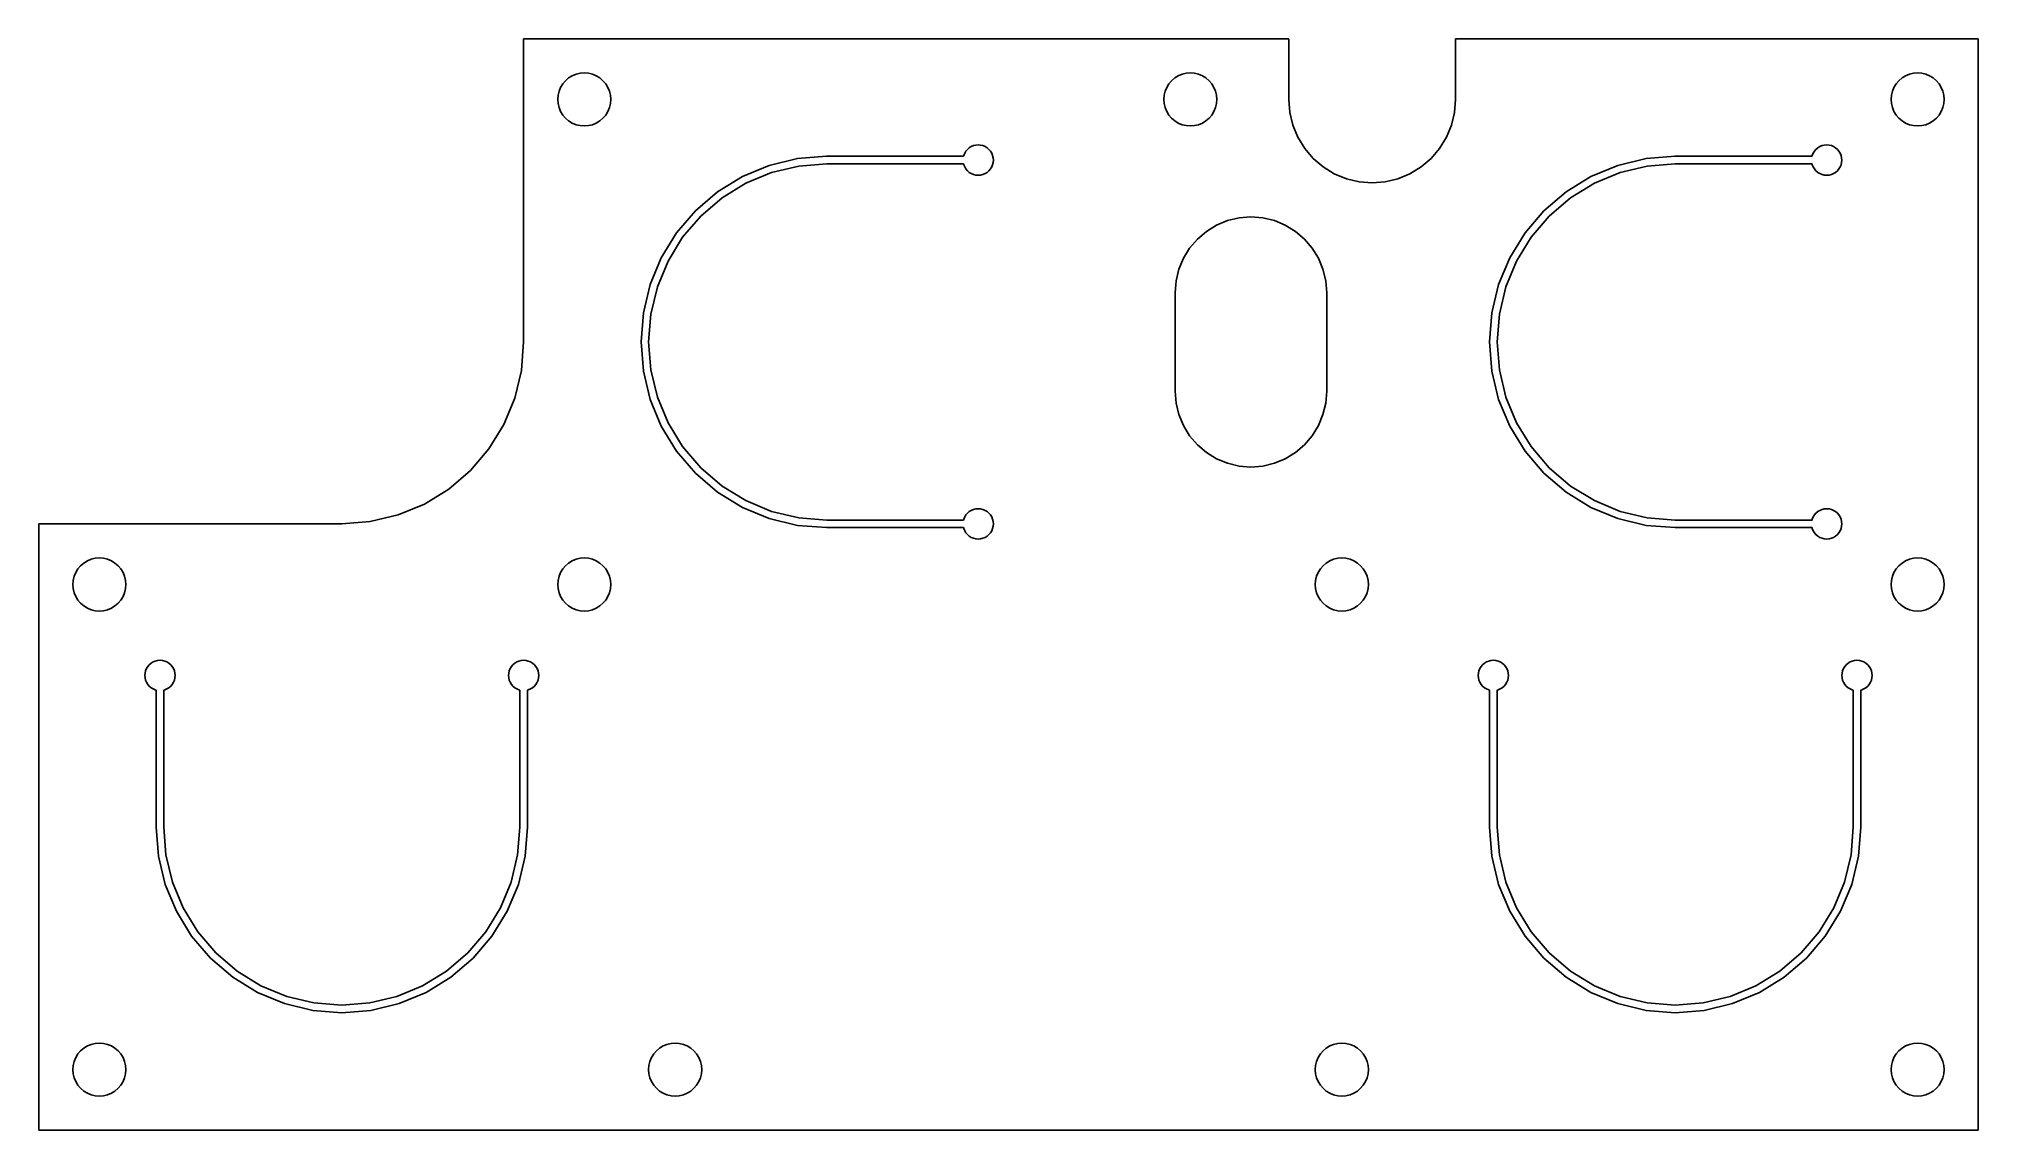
# Model space of a CAD drawing. Header units: metres. Extents: x 0 to 128, y 28 to 100.
import ezdxf

# ---------------------------------------------------------------- set-up
doc = ezdxf.new("R2010")
doc.units = ezdxf.units.M

msp = doc.modelspace()

# ---------------------------------------------------------------- linework, layer by layer
for p, q in [((82.5, 100), (32, 100)), ((32, 100), (32, 80)), ((82.5, 96), (82.5, 100)), ((128, 100), (93.5, 100)), ((93.5, 100), (93.5, 96)), ((128, 28), (128, 100)), ((34.7626, 97.2374), (34.9714, 97.4158)), ((34.9714, 97.4158), (35.2055, 97.5593)), ((35.2055, 97.5593), (35.4592, 97.6644)), ((35.4592, 97.6644), (35.7262, 97.7285)), ((35.7262, 97.7285), (36, 97.75)), ((36, 97.75), (36.2738, 97.7285)), ((36.2738, 97.7285), (36.5408, 97.6644)), ((36.5408, 97.6644), (36.7945, 97.5593)), ((36.7945, 97.5593), (37.0286, 97.4158)), ((37.0286, 97.4158), (37.2374, 97.2374)), ((74.7626, 97.2374), (74.9714, 97.4158)), ((74.9714, 97.4158), (75.2055, 97.5593)), ((75.2055, 97.5593), (75.4592, 97.6644)), ((75.4592, 97.6644), (75.7262, 97.7285)), ((75.7262, 97.7285), (76, 97.75)), ((76, 97.75), (76.2738, 97.7285)), ((76.2738, 97.7285), (76.5408, 97.6644)), ((76.5408, 97.6644), (76.7945, 97.5593)), ((76.7945, 97.5593), (77.0286, 97.4158)), ((77.0286, 97.4158), (77.2374, 97.2374)), ((122.763, 97.2374), (122.971, 97.4158)), ((122.971, 97.4158), (123.206, 97.5593)), ((123.206, 97.5593), (123.459, 97.6644)), ((123.459, 97.6644), (123.726, 97.7285)), ((123.726, 97.7285), (124, 97.75)), ((124, 97.75), (124.274, 97.7285)), ((124.274, 97.7285), (124.541, 97.6644)), ((124.541, 97.6644), (124.794, 97.5593)), ((124.794, 97.5593), (125.029, 97.4158)), ((125.029, 97.4158), (125.237, 97.2374)), ((34.25, 96), (34.2715, 96.2738)), ((34.2715, 95.7262), (34.25, 96)), ((34.2715, 96.2738), (34.3356, 96.5408)), ((34.3356, 96.5408), (34.4407, 96.7945)), ((34.4407, 96.7945), (34.5842, 97.0286)), ((34.5842, 97.0286), (34.7626, 97.2374)), ((37.2374, 97.2374), (37.4158, 97.0286)), ((37.4158, 97.0286), (37.5592, 96.7945)), ((37.5592, 96.7945), (37.6643, 96.5408)), ((37.6643, 96.5408), (37.7285, 96.2738)), ((37.7285, 96.2738), (37.75, 96)), ((37.75, 96), (37.7285, 95.7262)), ((74.25, 96), (74.2715, 96.2738)), ((74.2715, 95.7262), (74.25, 96)), ((74.2715, 96.2738), (74.3356, 96.5408)), ((74.3356, 96.5408), (74.4407, 96.7945)), ((74.4407, 96.7945), (74.5842, 97.0286)), ((74.5842, 97.0286), (74.7626, 97.2374)), ((77.2374, 97.2374), (77.4158, 97.0286)), ((77.4158, 97.0286), (77.5593, 96.7945)), ((77.5593, 96.7945), (77.6644, 96.5408)), ((77.6644, 96.5408), (77.7285, 96.2738)), ((77.7285, 96.2738), (77.75, 96)), ((77.75, 96), (77.7285, 95.7262)), ((82.5677, 95.1396), (82.5, 96)), ((93.5, 96), (93.4323, 95.1396)), ((122.25, 96), (122.272, 96.2738)), ((122.272, 95.7262), (122.25, 96)), ((122.272, 96.2738), (122.336, 96.5408)), ((122.336, 96.5408), (122.441, 96.7945)), ((122.441, 96.7945), (122.584, 97.0286)), ((122.584, 97.0286), (122.763, 97.2374)), ((125.237, 97.2374), (125.416, 97.0286)), ((125.416, 97.0286), (125.559, 96.7945)), ((125.559, 96.7945), (125.664, 96.5408)), ((125.664, 96.5408), (125.728, 96.2738)), ((125.728, 96.2738), (125.75, 96)), ((125.75, 96), (125.728, 95.7262)), ((34.3356, 95.4592), (34.2715, 95.7262)), ((34.4407, 95.2055), (34.3356, 95.4592)), ((34.5842, 94.9714), (34.4407, 95.2055)), ((34.7626, 94.7626), (34.5842, 94.9714)), ((34.9714, 94.5842), (34.7626, 94.7626)), ((37.2374, 94.7626), (37.0286, 94.5842)), ((37.4158, 94.9714), (37.2374, 94.7626)), ((37.5592, 95.2055), (37.4158, 94.9714)), ((37.6643, 95.4592), (37.5592, 95.2055)), ((37.7285, 95.7262), (37.6643, 95.4592)), ((74.3356, 95.4592), (74.2715, 95.7262)), ((74.4407, 95.2055), (74.3356, 95.4592)), ((74.5842, 94.9714), (74.4407, 95.2055)), ((74.7626, 94.7626), (74.5842, 94.9714)), ((74.9714, 94.5842), (74.7626, 94.7626)), ((77.2374, 94.7626), (77.0286, 94.5842)), ((77.4158, 94.9714), (77.2374, 94.7626)), ((77.5593, 95.2055), (77.4158, 94.9714)), ((77.6644, 95.4592), (77.5593, 95.2055)), ((77.7285, 95.7262), (77.6644, 95.4592)), ((82.7692, 94.3004), (82.5677, 95.1396)), ((93.4323, 95.1396), (93.2308, 94.3004)), ((122.336, 95.4592), (122.272, 95.7262)), ((122.441, 95.2055), (122.336, 95.4592)), ((122.584, 94.9714), (122.441, 95.2055)), ((122.763, 94.7626), (122.584, 94.9714)), ((122.971, 94.5842), (122.763, 94.7626)), ((125.237, 94.7626), (125.029, 94.5842)), ((125.416, 94.9714), (125.237, 94.7626)), ((125.559, 95.2055), (125.416, 94.9714)), ((125.664, 95.4592), (125.559, 95.2055)), ((125.728, 95.7262), (125.664, 95.4592)), ((35.2055, 94.4407), (34.9714, 94.5842)), ((35.4592, 94.3356), (35.2055, 94.4407)), ((35.7262, 94.2715), (35.4592, 94.3356)), ((36, 94.25), (35.7262, 94.2715)), ((36.2738, 94.2715), (36, 94.25)), ((36.5408, 94.3356), (36.2738, 94.2715)), ((36.7945, 94.4407), (36.5408, 94.3356)), ((37.0286, 94.5842), (36.7945, 94.4407)), ((75.2055, 94.4407), (74.9714, 94.5842)), ((75.4592, 94.3356), (75.2055, 94.4407)), ((75.7262, 94.2715), (75.4592, 94.3356)), ((76, 94.25), (75.7262, 94.2715)), ((76.2738, 94.2715), (76, 94.25)), ((76.5408, 94.3356), (76.2738, 94.2715)), ((76.7945, 94.4407), (76.5408, 94.3356)), ((77.0286, 94.5842), (76.7945, 94.4407)), ((83.0995, 93.5031), (82.7692, 94.3004)), ((83.5504, 92.7672), (83.0995, 93.5031)), ((92.9005, 93.5031), (92.4496, 92.7672)), ((93.2308, 94.3004), (92.9005, 93.5031)), ((123.206, 94.4407), (122.971, 94.5842)), ((123.459, 94.3356), (123.206, 94.4407)), ((123.726, 94.2715), (123.459, 94.3356)), ((124, 94.25), (123.726, 94.2715)), ((124.274, 94.2715), (124, 94.25)), ((124.541, 94.3356), (124.274, 94.2715)), ((124.794, 94.4407), (124.541, 94.3356)), ((125.029, 94.5842), (124.794, 94.4407)), ((50.0837, 92.0992), (51.99, 92.2492)), ((51.99, 92.2492), (51.99, 92.25)), ((51.99, 92.25), (61.0348, 92.25)), ((61.0348, 92.25), (61.0489, 92.309)), ((61.0489, 92.309), (61.109, 92.454)), ((61.109, 92.454), (61.191, 92.5878)), ((61.191, 92.5878), (61.2929, 92.7071)), ((61.2929, 92.7071), (61.4122, 92.809)), ((61.4122, 92.809), (61.546, 92.891)), ((61.546, 92.891), (61.691, 92.951)), ((61.691, 92.951), (61.8436, 92.9877)), ((61.8436, 92.9877), (62, 93)), ((62, 93), (62.1564, 92.9877)), ((62.1564, 92.9877), (62.309, 92.951)), ((62.309, 92.951), (62.454, 92.891)), ((62.454, 92.891), (62.5878, 92.809)), ((62.5878, 92.809), (62.7071, 92.7071)), ((62.7071, 92.7071), (62.809, 92.5878)), ((62.809, 92.5878), (62.891, 92.454)), ((62.891, 92.454), (62.951, 92.309)), ((62.951, 92.309), (62.9877, 92.1564)), ((84.1109, 92.1109), (83.5504, 92.7672)), ((92.4496, 92.7672), (91.8891, 92.1109)), ((106.084, 92.0992), (107.99, 92.2492)), ((107.99, 92.2492), (107.99, 92.25)), ((107.99, 92.25), (117.035, 92.25)), ((117.035, 92.25), (117.049, 92.309)), ((117.049, 92.309), (117.109, 92.454)), ((117.109, 92.454), (117.191, 92.5878)), ((117.191, 92.5878), (117.293, 92.7071)), ((117.293, 92.7071), (117.412, 92.809)), ((117.412, 92.809), (117.546, 92.891)), ((117.546, 92.891), (117.691, 92.951)), ((117.691, 92.951), (117.844, 92.9877)), ((117.844, 92.9877), (118, 93)), ((118, 93), (118.156, 92.9877)), ((118.156, 92.9877), (118.309, 92.951)), ((118.309, 92.951), (118.454, 92.891)), ((118.454, 92.891), (118.588, 92.809)), ((118.588, 92.809), (118.707, 92.7071)), ((118.707, 92.7071), (118.809, 92.5878)), ((118.809, 92.5878), (118.891, 92.454)), ((118.891, 92.454), (118.951, 92.309)), ((118.951, 92.309), (118.988, 92.1564)), ((44.7996, 89.9105), (46.4386, 90.9148)), ((46.4386, 90.9148), (48.2145, 91.6504)), ((48.369, 91.1749), (46.6656, 90.4693)), ((48.2145, 91.6504), (50.0837, 92.0992)), ((50.1619, 91.6053), (48.369, 91.1749)), ((52, 91.75), (50.1619, 91.6053)), ((61.0348, 91.75), (52, 91.75)), ((61.0489, 91.691), (61.0348, 91.75)), ((61.109, 91.546), (61.0489, 91.691)), ((61.191, 91.4122), (61.109, 91.546)), ((61.2929, 91.2929), (61.191, 91.4122)), ((61.4122, 91.191), (61.2929, 91.2929)), ((61.546, 91.109), (61.4122, 91.191)), ((61.691, 91.0489), (61.546, 91.109)), ((61.8436, 91.0123), (61.691, 91.0489)), ((62, 91), (61.8436, 91.0123)), ((62.1564, 91.0123), (62, 91)), ((62.309, 91.0489), (62.1564, 91.0123)), ((62.454, 91.109), (62.309, 91.0489)), ((62.5878, 91.191), (62.454, 91.109)), ((62.7071, 91.2929), (62.5878, 91.191)), ((62.809, 91.4122), (62.7071, 91.2929)), ((62.891, 91.546), (62.809, 91.4122)), ((62.951, 91.691), (62.891, 91.546)), ((62.9877, 91.8436), (62.951, 91.691)), ((62.9877, 92.1564), (63, 92)), ((63, 92), (62.9877, 91.8436)), ((84.7672, 91.5504), (84.1109, 92.1109)), ((85.5031, 91.0995), (84.7672, 91.5504)), ((86.3004, 90.7692), (85.5031, 91.0995)), ((90.4969, 91.0995), (89.6996, 90.7692)), ((91.2328, 91.5504), (90.4969, 91.0995)), ((91.8891, 92.1109), (91.2328, 91.5504)), ((100.8, 89.9105), (102.439, 90.9148)), ((102.439, 90.9148), (104.215, 91.6504)), ((104.369, 91.1749), (102.666, 90.4693)), ((104.215, 91.6504), (106.084, 92.0992)), ((106.162, 91.6053), (104.369, 91.1749)), ((108, 91.75), (106.162, 91.6053)), ((117.035, 91.75), (108, 91.75)), ((117.049, 91.691), (117.035, 91.75)), ((117.109, 91.546), (117.049, 91.691)), ((117.191, 91.4122), (117.109, 91.546)), ((117.293, 91.2929), (117.191, 91.4122)), ((117.412, 91.191), (117.293, 91.2929)), ((117.546, 91.109), (117.412, 91.191)), ((117.691, 91.0489), (117.546, 91.109)), ((117.844, 91.0123), (117.691, 91.0489)), ((118, 91), (117.844, 91.0123)), ((118.156, 91.0123), (118, 91)), ((118.309, 91.0489), (118.156, 91.0123)), ((118.454, 91.109), (118.309, 91.0489)), ((118.588, 91.191), (118.454, 91.109)), ((118.707, 91.2929), (118.588, 91.191)), ((118.809, 91.4122), (118.707, 91.2929)), ((118.891, 91.546), (118.809, 91.4122)), ((118.951, 91.691), (118.891, 91.546)), ((118.988, 91.8436), (118.951, 91.691)), ((118.988, 92.1564), (119, 92)), ((119, 92), (118.988, 91.8436)), ((43.3379, 88.662), (44.7996, 89.9105)), ((46.6656, 90.4693), (45.0935, 89.506)), ((87.1396, 90.5677), (86.3004, 90.7692)), ((88, 90.5), (87.1396, 90.5677)), ((88.8604, 90.5677), (88, 90.5)), ((89.6996, 90.7692), (88.8604, 90.5677)), ((99.3379, 88.662), (100.8, 89.9105)), ((102.666, 90.4693), (101.094, 89.506)), ((42.0895, 87.2004), (43.3379, 88.662)), ((45.0935, 89.506), (43.6915, 88.3085)), ((98.0895, 87.2004), (99.3379, 88.662)), ((101.094, 89.506), (99.6915, 88.3085)), ((41.0852, 85.5614), (42.0895, 87.2004)), ((43.6915, 88.3085), (42.494, 86.9065)), ((76.4645, 86.7855), (77.0611, 87.2951)), ((77.0611, 87.2951), (77.73, 87.705)), ((77.73, 87.705), (78.4549, 88.0053)), ((78.4549, 88.0053), (79.2178, 88.1884)), ((79.2178, 88.1884), (80, 88.25)), ((80, 88.25), (80.7822, 88.1884)), ((80.7822, 88.1884), (81.5451, 88.0053)), ((81.5451, 88.0053), (82.2699, 87.705)), ((82.2699, 87.705), (82.9389, 87.2951)), ((82.9389, 87.2951), (83.5355, 86.7855)), ((97.0852, 85.5614), (98.0895, 87.2004)), ((99.6915, 88.3085), (98.494, 86.9065)), ((42.494, 86.9065), (41.5307, 85.3344)), ((75.545, 85.5199), (75.9549, 86.1889)), ((75.9549, 86.1889), (76.4645, 86.7855)), ((83.5355, 86.7855), (84.0451, 86.1889)), ((84.0451, 86.1889), (84.455, 85.5199)), ((98.494, 86.9065), (97.5307, 85.3344)), ((40.3495, 83.7855), (41.0852, 85.5614)), ((41.5307, 85.3344), (40.8251, 83.631)), ((75.0616, 84.0322), (75.2447, 84.7951)), ((75.2447, 84.7951), (75.545, 85.5199)), ((84.455, 85.5199), (84.7553, 84.7951)), ((84.7553, 84.7951), (84.9384, 84.0322)), ((96.3495, 83.7855), (97.0852, 85.5614)), ((97.5307, 85.3344), (96.8251, 83.631)), ((39.9008, 81.9163), (40.3495, 83.7855)), ((40.8251, 83.631), (40.3947, 81.8381)), ((75, 83.25), (75.0616, 84.0322)), ((75, 76.75), (75, 83.25)), ((84.9384, 84.0322), (85, 83.25)), ((85, 83.25), (85, 76.75)), ((95.9008, 81.9163), (96.3495, 83.7855)), ((96.8251, 83.631), (96.3947, 81.8381)), ((39.75, 80), (39.9008, 81.9163)), ((40.3947, 81.8381), (40.25, 80)), ((95.75, 80), (95.9008, 81.9163)), ((96.3947, 81.8381), (96.25, 80)), ((32, 80), (31.8522, 78.1228)), ((39.9008, 78.0837), (39.75, 80)), ((40.25, 80), (40.3947, 78.1619)), ((95.9008, 78.0837), (95.75, 80)), ((96.25, 80), (96.3947, 78.1619)), ((31.8522, 78.1228), (31.4127, 76.2918)), ((40.3495, 76.2145), (39.9008, 78.0837)), ((40.3947, 78.1619), (40.8251, 76.369)), ((96.3495, 76.2145), (95.9008, 78.0837)), ((96.3947, 78.1619), (96.8251, 76.369)), ((31.4127, 76.2918), (30.6921, 74.5521)), ((41.0852, 74.4386), (40.3495, 76.2145)), ((40.8251, 76.369), (41.5307, 74.6656)), ((75.0616, 75.9678), (75, 76.75)), ((75.2447, 75.2049), (75.0616, 75.9678)), ((84.9384, 75.9678), (84.7553, 75.2049)), ((85, 76.75), (84.9384, 75.9678)), ((97.0852, 74.4386), (96.3495, 76.2145)), ((96.8251, 76.369), (97.5307, 74.6656)), ((30.6921, 74.5521), (29.7082, 72.9466)), ((42.0895, 72.7996), (41.0852, 74.4386)), ((41.5307, 74.6656), (42.494, 73.0935)), ((75.545, 74.48), (75.2447, 75.2049)), ((75.9549, 73.8111), (75.545, 74.48)), ((84.455, 74.48), (84.0451, 73.8111)), ((84.7553, 75.2049), (84.455, 74.48)), ((98.0895, 72.7996), (97.0852, 74.4386)), ((97.5307, 74.6656), (98.494, 73.0935)), ((42.494, 73.0935), (43.6915, 71.6915)), ((76.4645, 73.2145), (75.9549, 73.8111)), ((77.0611, 72.7049), (76.4645, 73.2145)), ((83.5355, 73.2145), (82.9389, 72.7049)), ((84.0451, 73.8111), (83.5355, 73.2145)), ((98.494, 73.0935), (99.6915, 71.6915)), ((29.7082, 72.9466), (28.4853, 71.5147)), ((43.3379, 71.3379), (42.0895, 72.7996)), ((43.6915, 71.6915), (45.0935, 70.494)), ((77.73, 72.295), (77.0611, 72.7049)), ((78.4549, 71.9947), (77.73, 72.295)), ((79.2178, 71.8116), (78.4549, 71.9947)), ((80, 71.75), (79.2178, 71.8116)), ((80.7822, 71.8116), (80, 71.75)), ((81.5451, 71.9947), (80.7822, 71.8116)), ((82.2699, 72.295), (81.5451, 71.9947)), ((82.9389, 72.7049), (82.2699, 72.295)), ((99.3379, 71.3379), (98.0895, 72.7996)), ((99.6915, 71.6915), (101.094, 70.494)), ((28.4853, 71.5147), (27.0534, 70.2918)), ((44.7996, 70.0895), (43.3379, 71.3379)), ((45.0935, 70.494), (46.6656, 69.5307)), ((100.8, 70.0895), (99.3379, 71.3379)), ((101.094, 70.494), (102.666, 69.5307)), ((25.4479, 69.3079), (23.7082, 68.5873)), ((27.0534, 70.2918), (25.4479, 69.3079)), ((46.4386, 69.0852), (44.7996, 70.0895)), ((46.6656, 69.5307), (48.369, 68.8251)), ((102.439, 69.0852), (100.8, 70.0895)), ((102.666, 69.5307), (104.369, 68.8251)), ((20, 68), (0, 68)), ((0, 68), (0, 28)), ((21.8772, 68.1477), (20, 68)), ((23.7082, 68.5873), (21.8772, 68.1477)), ((48.2145, 68.3495), (46.4386, 69.0852)), ((50.0837, 67.9008), (48.2145, 68.3495)), ((48.369, 68.8251), (50.1619, 68.3947)), ((51.99, 67.7508), (50.0837, 67.9008)), ((50.1619, 68.3947), (52, 68.25)), ((52, 68.25), (61.0348, 68.25)), ((61.0348, 68.25), (61.0489, 68.309)), ((61.0489, 68.309), (61.109, 68.454)), ((61.109, 68.454), (61.191, 68.5878)), ((61.191, 68.5878), (61.2929, 68.7071)), ((61.2929, 68.7071), (61.4122, 68.809)), ((61.4122, 68.809), (61.546, 68.891)), ((61.546, 68.891), (61.691, 68.951)), ((61.691, 68.951), (61.8436, 68.9877)), ((61.8436, 68.9877), (62, 69)), ((62, 69), (62.1564, 68.9877)), ((62.1564, 68.9877), (62.309, 68.951)), ((62.309, 68.951), (62.454, 68.891)), ((62.454, 68.891), (62.5878, 68.809)), ((62.5878, 68.809), (62.7071, 68.7071)), ((62.7071, 68.7071), (62.809, 68.5878)), ((62.809, 68.5878), (62.891, 68.454)), ((62.891, 68.454), (62.951, 68.309)), ((62.951, 68.309), (62.9877, 68.1564)), ((62.9877, 67.8436), (62.951, 67.691)), ((62.9877, 68.1564), (63, 68)), ((63, 68), (62.9877, 67.8436)), ((104.215, 68.3495), (102.439, 69.0852)), ((106.084, 67.9008), (104.215, 68.3495)), ((104.369, 68.8251), (106.162, 68.3947)), ((107.99, 67.7508), (106.084, 67.9008)), ((106.162, 68.3947), (108, 68.25)), ((108, 68.25), (117.035, 68.25)), ((117.035, 68.25), (117.049, 68.309)), ((117.049, 68.309), (117.109, 68.454)), ((117.109, 68.454), (117.191, 68.5878)), ((117.191, 68.5878), (117.293, 68.7071)), ((117.293, 68.7071), (117.412, 68.809)), ((117.412, 68.809), (117.546, 68.891)), ((117.546, 68.891), (117.691, 68.951)), ((117.691, 68.951), (117.844, 68.9877)), ((117.844, 68.9877), (118, 69)), ((118, 69), (118.156, 68.9877)), ((118.156, 68.9877), (118.309, 68.951)), ((118.309, 68.951), (118.454, 68.891)), ((118.454, 68.891), (118.588, 68.809)), ((118.588, 68.809), (118.707, 68.7071)), ((118.707, 68.7071), (118.809, 68.5878)), ((118.809, 68.5878), (118.891, 68.454)), ((118.891, 68.454), (118.951, 68.309)), ((118.951, 68.309), (118.988, 68.1564)), ((118.988, 67.8436), (118.951, 67.691)), ((118.988, 68.1564), (119, 68)), ((119, 68), (118.988, 67.8436)), ((51.99, 67.75), (51.99, 67.7508)), ((61.0348, 67.75), (51.99, 67.75)), ((61.0489, 67.691), (61.0348, 67.75)), ((61.109, 67.546), (61.0489, 67.691)), ((61.191, 67.4122), (61.109, 67.546)), ((61.2929, 67.2929), (61.191, 67.4122)), ((61.4122, 67.191), (61.2929, 67.2929)), ((61.546, 67.109), (61.4122, 67.191)), ((61.691, 67.0489), (61.546, 67.109)), ((61.8436, 67.0123), (61.691, 67.0489)), ((62, 67), (61.8436, 67.0123)), ((62.1564, 67.0123), (62, 67)), ((62.309, 67.0489), (62.1564, 67.0123)), ((62.454, 67.109), (62.309, 67.0489)), ((62.5878, 67.191), (62.454, 67.109)), ((62.7071, 67.2929), (62.5878, 67.191)), ((62.809, 67.4122), (62.7071, 67.2929)), ((62.891, 67.546), (62.809, 67.4122)), ((62.951, 67.691), (62.891, 67.546)), ((107.99, 67.75), (107.99, 67.7508)), ((117.035, 67.75), (107.99, 67.75)), ((117.049, 67.691), (117.035, 67.75)), ((117.109, 67.546), (117.049, 67.691)), ((117.191, 67.4122), (117.109, 67.546)), ((117.293, 67.2929), (117.191, 67.4122)), ((117.412, 67.191), (117.293, 67.2929)), ((117.546, 67.109), (117.412, 67.191)), ((117.691, 67.0489), (117.546, 67.109)), ((117.844, 67.0123), (117.691, 67.0489)), ((118, 67), (117.844, 67.0123)), ((118.156, 67.0123), (118, 67)), ((118.309, 67.0489), (118.156, 67.0123)), ((118.454, 67.109), (118.309, 67.0489)), ((118.588, 67.191), (118.454, 67.109)), ((118.707, 67.2929), (118.588, 67.191)), ((118.809, 67.4122), (118.707, 67.2929)), ((118.891, 67.546), (118.809, 67.4122)), ((118.951, 67.691), (118.891, 67.546)), ((2.76256, 65.2374), (2.97137, 65.4158)), ((2.97137, 65.4158), (3.20551, 65.5593)), ((3.20551, 65.5593), (3.45921, 65.6644)), ((3.45921, 65.6644), (3.72623, 65.7285)), ((3.72623, 65.7285), (4, 65.75)), ((4, 65.75), (4.27376, 65.7285)), ((4.27376, 65.7285), (4.54077, 65.6644)), ((4.54077, 65.6644), (4.79448, 65.5593)), ((4.79448, 65.5593), (5.02861, 65.4158)), ((5.02861, 65.4158), (5.23743, 65.2374)), ((34.7626, 65.2374), (34.9714, 65.4158)), ((34.9714, 65.4158), (35.2055, 65.5593)), ((35.2055, 65.5593), (35.4592, 65.6644)), ((35.4592, 65.6644), (35.7262, 65.7285)), ((35.7262, 65.7285), (36, 65.75)), ((36, 65.75), (36.2738, 65.7285)), ((36.2738, 65.7285), (36.5408, 65.6644)), ((36.5408, 65.6644), (36.7945, 65.5593)), ((36.7945, 65.5593), (37.0286, 65.4158)), ((37.0286, 65.4158), (37.2374, 65.2374)), ((84.7626, 65.2374), (84.9714, 65.4158)), ((84.9714, 65.4158), (85.2055, 65.5593)), ((85.2055, 65.5593), (85.4592, 65.6644)), ((85.4592, 65.6644), (85.7262, 65.7285)), ((85.7262, 65.7285), (86, 65.75)), ((86, 65.75), (86.2738, 65.7285)), ((86.2738, 65.7285), (86.5408, 65.6644)), ((86.5408, 65.6644), (86.7945, 65.5593)), ((86.7945, 65.5593), (87.0286, 65.4158)), ((87.0286, 65.4158), (87.2374, 65.2374)), ((122.763, 65.2374), (122.971, 65.4158)), ((122.971, 65.4158), (123.206, 65.5593)), ((123.206, 65.5593), (123.459, 65.6644)), ((123.459, 65.6644), (123.726, 65.7285)), ((123.726, 65.7285), (124, 65.75)), ((124, 65.75), (124.274, 65.7285)), ((124.274, 65.7285), (124.541, 65.6644)), ((124.541, 65.6644), (124.794, 65.5593)), ((124.794, 65.5593), (125.029, 65.4158)), ((125.029, 65.4158), (125.237, 65.2374)), ((2.25, 64), (2.27153, 64.2738)), ((2.27153, 63.7262), (2.25, 64)), ((2.27153, 64.2738), (2.33565, 64.5408)), ((2.33565, 64.5408), (2.44073, 64.7945)), ((2.44073, 64.7945), (2.58421, 65.0286)), ((2.58421, 65.0286), (2.76256, 65.2374)), ((5.23743, 65.2374), (5.41577, 65.0286)), ((5.41577, 65.0286), (5.55925, 64.7945)), ((5.55925, 64.7945), (5.66434, 64.5408)), ((5.66434, 64.5408), (5.72845, 64.2738)), ((5.72845, 64.2738), (5.75, 64)), ((5.75, 64), (5.72845, 63.7262)), ((34.25, 64), (34.2715, 64.2738)), ((34.2715, 63.7262), (34.25, 64)), ((34.2715, 64.2738), (34.3356, 64.5408)), ((34.3356, 64.5408), (34.4407, 64.7945)), ((34.4407, 64.7945), (34.5842, 65.0286)), ((34.5842, 65.0286), (34.7626, 65.2374)), ((37.2374, 65.2374), (37.4158, 65.0286)), ((37.4158, 65.0286), (37.5592, 64.7945)), ((37.5592, 64.7945), (37.6643, 64.5408)), ((37.6643, 64.5408), (37.7285, 64.2738)), ((37.7285, 64.2738), (37.75, 64)), ((37.75, 64), (37.7285, 63.7262)), ((84.25, 64), (84.2715, 64.2738)), ((84.2715, 63.7262), (84.25, 64)), ((84.2715, 64.2738), (84.3356, 64.5408)), ((84.3356, 64.5408), (84.4407, 64.7945)), ((84.4407, 64.7945), (84.5842, 65.0286)), ((84.5842, 65.0286), (84.7626, 65.2374)), ((87.2374, 65.2374), (87.4158, 65.0286)), ((87.4158, 65.0286), (87.5593, 64.7945)), ((87.5593, 64.7945), (87.6644, 64.5408)), ((87.6644, 64.5408), (87.7285, 64.2738)), ((87.7285, 64.2738), (87.75, 64)), ((87.75, 64), (87.7285, 63.7262)), ((122.25, 64), (122.272, 64.2738)), ((122.272, 63.7262), (122.25, 64)), ((122.272, 64.2738), (122.336, 64.5408)), ((122.336, 64.5408), (122.441, 64.7945)), ((122.441, 64.7945), (122.584, 65.0286)), ((122.584, 65.0286), (122.763, 65.2374)), ((125.237, 65.2374), (125.416, 65.0286)), ((125.416, 65.0286), (125.559, 64.7945)), ((125.559, 64.7945), (125.664, 64.5408)), ((125.664, 64.5408), (125.728, 64.2738)), ((125.728, 64.2738), (125.75, 64)), ((125.75, 64), (125.728, 63.7262)), ((2.33565, 63.4592), (2.27153, 63.7262)), ((2.44073, 63.2055), (2.33565, 63.4592)), ((2.58421, 62.9714), (2.44073, 63.2055)), ((2.76256, 62.7626), (2.58421, 62.9714)), ((2.97137, 62.5842), (2.76256, 62.7626)), ((5.23743, 62.7626), (5.02861, 62.5842)), ((5.41577, 62.9714), (5.23743, 62.7626)), ((5.55925, 63.2055), (5.41577, 62.9714)), ((5.66434, 63.4592), (5.55925, 63.2055)), ((5.72845, 63.7262), (5.66434, 63.4592)), ((34.3356, 63.4592), (34.2715, 63.7262)), ((34.4407, 63.2055), (34.3356, 63.4592)), ((34.5842, 62.9714), (34.4407, 63.2055)), ((34.7626, 62.7626), (34.5842, 62.9714)), ((34.9714, 62.5842), (34.7626, 62.7626)), ((37.2374, 62.7626), (37.0286, 62.5842)), ((37.4158, 62.9714), (37.2374, 62.7626)), ((37.5592, 63.2055), (37.4158, 62.9714)), ((37.6643, 63.4592), (37.5592, 63.2055)), ((37.7285, 63.7262), (37.6643, 63.4592)), ((84.3356, 63.4592), (84.2715, 63.7262)), ((84.4407, 63.2055), (84.3356, 63.4592)), ((84.5842, 62.9714), (84.4407, 63.2055)), ((84.7626, 62.7626), (84.5842, 62.9714)), ((84.9714, 62.5842), (84.7626, 62.7626)), ((87.2374, 62.7626), (87.0286, 62.5842)), ((87.4158, 62.9714), (87.2374, 62.7626)), ((87.5593, 63.2055), (87.4158, 62.9714)), ((87.6644, 63.4592), (87.5593, 63.2055)), ((87.7285, 63.7262), (87.6644, 63.4592)), ((122.336, 63.4592), (122.272, 63.7262)), ((122.441, 63.2055), (122.336, 63.4592)), ((122.584, 62.9714), (122.441, 63.2055)), ((122.763, 62.7626), (122.584, 62.9714)), ((122.971, 62.5842), (122.763, 62.7626)), ((125.237, 62.7626), (125.029, 62.5842)), ((125.416, 62.9714), (125.237, 62.7626)), ((125.559, 63.2055), (125.416, 62.9714)), ((125.664, 63.4592), (125.559, 63.2055)), ((125.728, 63.7262), (125.664, 63.4592)), ((3.20551, 62.4407), (2.97137, 62.5842)), ((3.45921, 62.3356), (3.20551, 62.4407)), ((3.72623, 62.2715), (3.45921, 62.3356)), ((4, 62.25), (3.72623, 62.2715)), ((4.27376, 62.2715), (4, 62.25)), ((4.54077, 62.3356), (4.27376, 62.2715)), ((4.79448, 62.4407), (4.54077, 62.3356)), ((5.02861, 62.5842), (4.79448, 62.4407)), ((35.2055, 62.4407), (34.9714, 62.5842)), ((35.4592, 62.3356), (35.2055, 62.4407)), ((35.7262, 62.2715), (35.4592, 62.3356)), ((36, 62.25), (35.7262, 62.2715)), ((36.2738, 62.2715), (36, 62.25)), ((36.5408, 62.3356), (36.2738, 62.2715)), ((36.7945, 62.4407), (36.5408, 62.3356)), ((37.0286, 62.5842), (36.7945, 62.4407)), ((85.2055, 62.4407), (84.9714, 62.5842)), ((85.4592, 62.3356), (85.2055, 62.4407)), ((85.7262, 62.2715), (85.4592, 62.3356)), ((86, 62.25), (85.7262, 62.2715)), ((86.2738, 62.2715), (86, 62.25)), ((86.5408, 62.3356), (86.2738, 62.2715)), ((86.7945, 62.4407), (86.5408, 62.3356)), ((87.0286, 62.5842), (86.7945, 62.4407)), ((123.206, 62.4407), (122.971, 62.5842)), ((123.459, 62.3356), (123.206, 62.4407)), ((123.726, 62.2715), (123.459, 62.3356)), ((124, 62.25), (123.726, 62.2715)), ((124.274, 62.2715), (124, 62.25)), ((124.541, 62.3356), (124.274, 62.2715)), ((124.794, 62.4407), (124.541, 62.3356)), ((125.029, 62.5842), (124.794, 62.4407)), ((7.4122, 58.809), (7.54601, 58.891)), ((7.54601, 58.891), (7.69098, 58.951)), ((7.69098, 58.951), (7.84355, 58.9877)), ((7.84355, 58.9877), (8, 59)), ((8, 59), (8.15643, 58.9877)), ((8.15643, 58.9877), (8.30901, 58.951)), ((8.30901, 58.951), (8.45398, 58.891)), ((8.45398, 58.891), (8.58778, 58.809)), ((31.4122, 58.809), (31.546, 58.891)), ((31.546, 58.891), (31.691, 58.951)), ((31.691, 58.951), (31.8436, 58.9877)), ((31.8436, 58.9877), (32, 59)), ((32, 59), (32.1564, 58.9877)), ((32.1564, 58.9877), (32.309, 58.951)), ((32.309, 58.951), (32.454, 58.891)), ((32.454, 58.891), (32.5878, 58.809)), ((95.4122, 58.809), (95.546, 58.891)), ((95.546, 58.891), (95.691, 58.951)), ((95.691, 58.951), (95.8436, 58.9877)), ((95.8436, 58.9877), (96, 59)), ((96, 59), (96.1564, 58.9877)), ((96.1564, 58.9877), (96.309, 58.951)), ((96.309, 58.951), (96.454, 58.891)), ((96.454, 58.891), (96.5878, 58.809)), ((119.412, 58.809), (119.546, 58.891)), ((119.546, 58.891), (119.691, 58.951)), ((119.691, 58.951), (119.844, 58.9877)), ((119.844, 58.9877), (120, 59)), ((120, 59), (120.156, 58.9877)), ((120.156, 58.9877), (120.309, 58.951)), ((120.309, 58.951), (120.454, 58.891)), ((120.454, 58.891), (120.588, 58.809)), ((7, 58), (7.0123, 58.1564)), ((7.0123, 57.8436), (7, 58)), ((7.0123, 58.1564), (7.04893, 58.309)), ((7.04893, 57.691), (7.0123, 57.8436)), ((7.04893, 58.309), (7.10899, 58.454)), ((7.10899, 57.546), (7.04893, 57.691)), ((7.10899, 58.454), (7.19098, 58.5878)), ((7.19098, 58.5878), (7.29289, 58.7071)), ((7.29289, 58.7071), (7.4122, 58.809)), ((8.58778, 58.809), (8.70711, 58.7071)), ((8.70711, 58.7071), (8.80901, 58.5878)), ((8.80901, 58.5878), (8.89101, 58.454)), ((8.89101, 58.454), (8.95105, 58.309)), ((8.95105, 57.691), (8.89101, 57.546)), ((8.95105, 58.309), (8.98769, 58.1564)), ((8.98769, 57.8436), (8.95105, 57.691)), ((8.98769, 58.1564), (9, 58)), ((9, 58), (8.98769, 57.8436)), ((31, 58), (31.0123, 58.1564)), ((31.0123, 57.8436), (31, 58)), ((31.0123, 58.1564), (31.0489, 58.309)), ((31.0489, 57.691), (31.0123, 57.8436)), ((31.0489, 58.309), (31.109, 58.454)), ((31.109, 57.546), (31.0489, 57.691)), ((31.109, 58.454), (31.191, 58.5878)), ((31.191, 58.5878), (31.2929, 58.7071)), ((31.2929, 58.7071), (31.4122, 58.809)), ((32.5878, 58.809), (32.7071, 58.7071)), ((32.7071, 58.7071), (32.809, 58.5878)), ((32.809, 58.5878), (32.891, 58.454)), ((32.891, 58.454), (32.951, 58.309)), ((32.951, 57.691), (32.891, 57.546)), ((32.951, 58.309), (32.9877, 58.1564)), ((32.9877, 57.8436), (32.951, 57.691)), ((32.9877, 58.1564), (33, 58)), ((33, 58), (32.9877, 57.8436)), ((95, 58), (95.0123, 58.1564)), ((95.0123, 57.8436), (95, 58)), ((95.0123, 58.1564), (95.0489, 58.309)), ((95.0489, 57.691), (95.0123, 57.8436)), ((95.0489, 58.309), (95.109, 58.454)), ((95.109, 57.546), (95.0489, 57.691)), ((95.109, 58.454), (95.191, 58.5878)), ((95.191, 58.5878), (95.2929, 58.7071)), ((95.2929, 58.7071), (95.4122, 58.809)), ((96.5878, 58.809), (96.7071, 58.7071)), ((96.7071, 58.7071), (96.809, 58.5878)), ((96.809, 58.5878), (96.891, 58.454)), ((96.891, 58.454), (96.951, 58.309)), ((96.951, 57.691), (96.891, 57.546)), ((96.951, 58.309), (96.9877, 58.1564)), ((96.9877, 57.8436), (96.951, 57.691)), ((96.9877, 58.1564), (97, 58)), ((97, 58), (96.9877, 57.8436)), ((119, 58), (119.012, 58.1564)), ((119.012, 57.8436), (119, 58)), ((119.012, 58.1564), (119.049, 58.309)), ((119.049, 57.691), (119.012, 57.8436)), ((119.049, 58.309), (119.109, 58.454)), ((119.109, 57.546), (119.049, 57.691)), ((119.109, 58.454), (119.191, 58.5878)), ((119.191, 58.5878), (119.293, 58.7071)), ((119.293, 58.7071), (119.412, 58.809)), ((120.588, 58.809), (120.707, 58.7071)), ((120.707, 58.7071), (120.809, 58.5878)), ((120.809, 58.5878), (120.891, 58.454)), ((120.891, 58.454), (120.951, 58.309)), ((120.951, 57.691), (120.891, 57.546)), ((120.951, 58.309), (120.988, 58.1564)), ((120.988, 57.8436), (120.951, 57.691)), ((120.988, 58.1564), (121, 58)), ((121, 58), (120.988, 57.8436)), ((7.19098, 57.4122), (7.10899, 57.546)), ((7.29289, 57.2929), (7.19098, 57.4122)), ((7.4122, 57.191), (7.29289, 57.2929)), ((7.54601, 57.109), (7.4122, 57.191)), ((7.69098, 57.0489), (7.54601, 57.109)), ((7.75, 57.0348), (7.69098, 57.0489)), ((7.75, 47.99), (7.75, 57.0348)), ((8.30901, 57.0489), (8.25, 57.0348)), ((8.25, 57.0348), (8.25, 48)), ((8.45398, 57.109), (8.30901, 57.0489)), ((8.58778, 57.191), (8.45398, 57.109)), ((8.70711, 57.2929), (8.58778, 57.191)), ((8.80901, 57.4122), (8.70711, 57.2929)), ((8.89101, 57.546), (8.80901, 57.4122)), ((31.191, 57.4122), (31.109, 57.546)), ((31.2929, 57.2929), (31.191, 57.4122)), ((31.4122, 57.191), (31.2929, 57.2929)), ((31.546, 57.109), (31.4122, 57.191)), ((31.691, 57.0489), (31.546, 57.109)), ((31.75, 57.0348), (31.691, 57.0489)), ((31.75, 48), (31.75, 57.0348)), ((32.309, 57.0489), (32.25, 57.0348)), ((32.25, 57.0348), (32.25, 47.99)), ((32.454, 57.109), (32.309, 57.0489)), ((32.5878, 57.191), (32.454, 57.109)), ((32.7071, 57.2929), (32.5878, 57.191)), ((32.809, 57.4122), (32.7071, 57.2929)), ((32.891, 57.546), (32.809, 57.4122)), ((95.191, 57.4122), (95.109, 57.546)), ((95.2929, 57.2929), (95.191, 57.4122)), ((95.4122, 57.191), (95.2929, 57.2929)), ((95.546, 57.109), (95.4122, 57.191)), ((95.691, 57.0489), (95.546, 57.109)), ((95.75, 57.0348), (95.691, 57.0489)), ((95.75, 47.99), (95.75, 57.0348)), ((96.309, 57.0489), (96.25, 57.0348)), ((96.25, 57.0348), (96.25, 48)), ((96.454, 57.109), (96.309, 57.0489)), ((96.5878, 57.191), (96.454, 57.109)), ((96.7071, 57.2929), (96.5878, 57.191)), ((96.809, 57.4122), (96.7071, 57.2929)), ((96.891, 57.546), (96.809, 57.4122)), ((119.191, 57.4122), (119.109, 57.546)), ((119.293, 57.2929), (119.191, 57.4122)), ((119.412, 57.191), (119.293, 57.2929)), ((119.546, 57.109), (119.412, 57.191)), ((119.691, 57.0489), (119.546, 57.109)), ((119.75, 57.0348), (119.691, 57.0489)), ((119.75, 48), (119.75, 57.0348)), ((120.309, 57.0489), (120.25, 57.0348)), ((120.25, 57.0348), (120.25, 47.99)), ((120.454, 57.109), (120.309, 57.0489)), ((120.588, 57.191), (120.454, 57.109)), ((120.707, 57.2929), (120.588, 57.191)), ((120.809, 57.4122), (120.707, 57.2929)), ((120.891, 57.546), (120.809, 57.4122)), ((7.75078, 47.99), (7.75, 47.99)), ((7.90082, 46.0837), (7.75078, 47.99)), ((8.25, 48), (8.39465, 46.1619)), ((31.6053, 46.1619), (31.75, 48)), ((32.2492, 47.99), (32.0992, 46.0837)), ((32.25, 47.99), (32.2492, 47.99)), ((95.7508, 47.99), (95.75, 47.99)), ((95.9008, 46.0837), (95.7508, 47.99)), ((96.25, 48), (96.3947, 46.1619)), ((119.605, 46.1619), (119.75, 48)), ((120.249, 47.99), (120.099, 46.0837)), ((120.25, 47.99), (120.249, 47.99)), ((8.34955, 44.2145), (7.90082, 46.0837)), ((8.39465, 46.1619), (8.82507, 44.369)), ((31.1749, 44.369), (31.6053, 46.1619)), ((32.0992, 46.0837), (31.6504, 44.2145)), ((96.3495, 44.2145), (95.9008, 46.0837)), ((96.3947, 46.1619), (96.8251, 44.369)), ((119.175, 44.369), (119.605, 46.1619)), ((120.099, 46.0837), (119.65, 44.2145)), ((9.08516, 42.4386), (8.34955, 44.2145)), ((8.82507, 44.369), (9.53067, 42.6656)), ((30.4693, 42.6656), (31.1749, 44.369)), ((31.6504, 44.2145), (30.9148, 42.4386)), ((97.0852, 42.4386), (96.3495, 44.2145)), ((96.8251, 44.369), (97.5307, 42.6656)), ((118.469, 42.6656), (119.175, 44.369)), ((119.65, 44.2145), (118.915, 42.4386)), ((10.0895, 40.7996), (9.08516, 42.4386)), ((9.53067, 42.6656), (10.494, 41.0935)), ((29.5059, 41.0935), (30.4693, 42.6656)), ((30.9148, 42.4386), (29.9104, 40.7996)), ((98.0895, 40.7996), (97.0852, 42.4386)), ((97.5307, 42.6656), (98.494, 41.0935)), ((117.506, 41.0935), (118.469, 42.6656)), ((118.915, 42.4386), (117.91, 40.7996)), ((10.494, 41.0935), (11.6915, 39.6915)), ((28.3085, 39.6915), (29.5059, 41.0935)), ((98.494, 41.0935), (99.6915, 39.6915)), ((116.309, 39.6915), (117.506, 41.0935)), ((11.3379, 39.3379), (10.0895, 40.7996)), ((11.6915, 39.6915), (13.0935, 38.494)), ((26.9065, 38.494), (28.3085, 39.6915)), ((29.9104, 40.7996), (28.662, 39.3379)), ((99.3379, 39.3379), (98.0895, 40.7996)), ((99.6915, 39.6915), (101.094, 38.494)), ((114.906, 38.494), (116.309, 39.6915)), ((117.91, 40.7996), (116.662, 39.3379)), ((12.7996, 38.0895), (11.3379, 39.3379)), ((13.0935, 38.494), (14.6656, 37.5307)), ((25.3344, 37.5307), (26.9065, 38.494)), ((28.662, 39.3379), (27.2004, 38.0895)), ((100.8, 38.0895), (99.3379, 39.3379)), ((101.094, 38.494), (102.666, 37.5307)), ((113.334, 37.5307), (114.906, 38.494)), ((116.662, 39.3379), (115.2, 38.0895)), ((14.4386, 37.0852), (12.7996, 38.0895)), ((14.6656, 37.5307), (16.369, 36.8251)), ((23.6309, 36.8251), (25.3344, 37.5307)), ((27.2004, 38.0895), (25.5614, 37.0852)), ((102.439, 37.0852), (100.8, 38.0895)), ((102.666, 37.5307), (104.369, 36.8251)), ((111.631, 36.8251), (113.334, 37.5307)), ((115.2, 38.0895), (113.561, 37.0852)), ((16.2145, 36.3495), (14.4386, 37.0852)), ((18.0837, 35.9008), (16.2145, 36.3495)), ((16.369, 36.8251), (18.1619, 36.3947)), ((20, 35.75), (18.0837, 35.9008)), ((18.1619, 36.3947), (20, 36.25)), ((20, 36.25), (21.8381, 36.3947)), ((21.9163, 35.9008), (20, 35.75)), ((21.8381, 36.3947), (23.6309, 36.8251)), ((23.7854, 36.3495), (21.9163, 35.9008)), ((25.5614, 37.0852), (23.7854, 36.3495)), ((104.215, 36.3495), (102.439, 37.0852)), ((106.084, 35.9008), (104.215, 36.3495)), ((104.369, 36.8251), (106.162, 36.3947)), ((108, 35.75), (106.084, 35.9008)), ((106.162, 36.3947), (108, 36.25)), ((108, 36.25), (109.838, 36.3947)), ((109.916, 35.9008), (108, 35.75)), ((109.838, 36.3947), (111.631, 36.8251)), ((111.785, 36.3495), (109.916, 35.9008)), ((113.561, 37.0852), (111.785, 36.3495)), ((2.76256, 33.2374), (2.97137, 33.4158)), ((2.97137, 33.4158), (3.20551, 33.5592)), ((3.20551, 33.5592), (3.45921, 33.6643)), ((3.45921, 33.6643), (3.72623, 33.7285)), ((3.72623, 33.7285), (4, 33.75)), ((4, 33.75), (4.27376, 33.7285)), ((4.27376, 33.7285), (4.54077, 33.6643)), ((4.54077, 33.6643), (4.79448, 33.5592)), ((4.79448, 33.5592), (5.02861, 33.4158)), ((5.02861, 33.4158), (5.23743, 33.2374)), ((40.7626, 33.2374), (40.9714, 33.4158)), ((40.9714, 33.4158), (41.2055, 33.5592)), ((41.2055, 33.5592), (41.4592, 33.6643)), ((41.4592, 33.6643), (41.7262, 33.7285)), ((41.7262, 33.7285), (42, 33.75)), ((42, 33.75), (42.2738, 33.7285)), ((42.2738, 33.7285), (42.5408, 33.6643)), ((42.5408, 33.6643), (42.7945, 33.5592)), ((42.7945, 33.5592), (43.0286, 33.4158)), ((43.0286, 33.4158), (43.2374, 33.2374)), ((84.7626, 33.2374), (84.9714, 33.4158)), ((84.9714, 33.4158), (85.2055, 33.5592)), ((85.2055, 33.5592), (85.4592, 33.6643)), ((85.4592, 33.6643), (85.7262, 33.7285)), ((85.7262, 33.7285), (86, 33.75)), ((86, 33.75), (86.2738, 33.7285)), ((86.2738, 33.7285), (86.5408, 33.6643)), ((86.5408, 33.6643), (86.7945, 33.5592)), ((86.7945, 33.5592), (87.0286, 33.4158)), ((87.0286, 33.4158), (87.2374, 33.2374)), ((122.763, 33.2374), (122.971, 33.4158)), ((122.971, 33.4158), (123.206, 33.5592)), ((123.206, 33.5592), (123.459, 33.6643)), ((123.459, 33.6643), (123.726, 33.7285)), ((123.726, 33.7285), (124, 33.75)), ((124, 33.75), (124.274, 33.7285)), ((124.274, 33.7285), (124.541, 33.6643)), ((124.541, 33.6643), (124.794, 33.5592)), ((124.794, 33.5592), (125.029, 33.4158)), ((125.029, 33.4158), (125.237, 33.2374)), ((2.25, 32), (2.27153, 32.2738)), ((2.27153, 31.7262), (2.25, 32)), ((2.27153, 32.2738), (2.33565, 32.5408)), ((2.33565, 32.5408), (2.44073, 32.7945)), ((2.44073, 32.7945), (2.58421, 33.0286)), ((2.58421, 33.0286), (2.76256, 33.2374)), ((5.23743, 33.2374), (5.41577, 33.0286)), ((5.41577, 33.0286), (5.55925, 32.7945)), ((5.55925, 32.7945), (5.66434, 32.5408)), ((5.66434, 32.5408), (5.72845, 32.2738)), ((5.72845, 32.2738), (5.75, 32)), ((5.75, 32), (5.72845, 31.7262)), ((40.25, 32), (40.2715, 32.2738)), ((40.2715, 31.7262), (40.25, 32)), ((40.2715, 32.2738), (40.3356, 32.5408)), ((40.3356, 32.5408), (40.4407, 32.7945)), ((40.4407, 32.7945), (40.5842, 33.0286)), ((40.5842, 33.0286), (40.7626, 33.2374)), ((43.2374, 33.2374), (43.4158, 33.0286)), ((43.4158, 33.0286), (43.5592, 32.7945)), ((43.5592, 32.7945), (43.6643, 32.5408)), ((43.6643, 32.5408), (43.7285, 32.2738)), ((43.7285, 32.2738), (43.75, 32)), ((43.75, 32), (43.7285, 31.7262)), ((84.25, 32), (84.2715, 32.2738)), ((84.2715, 31.7262), (84.25, 32)), ((84.2715, 32.2738), (84.3356, 32.5408)), ((84.3356, 32.5408), (84.4407, 32.7945)), ((84.4407, 32.7945), (84.5842, 33.0286)), ((84.5842, 33.0286), (84.7626, 33.2374)), ((87.2374, 33.2374), (87.4158, 33.0286)), ((87.4158, 33.0286), (87.5593, 32.7945)), ((87.5593, 32.7945), (87.6644, 32.5408)), ((87.6644, 32.5408), (87.7285, 32.2738)), ((87.7285, 32.2738), (87.75, 32)), ((87.75, 32), (87.7285, 31.7262)), ((122.25, 32), (122.272, 32.2738)), ((122.272, 31.7262), (122.25, 32)), ((122.272, 32.2738), (122.336, 32.5408)), ((122.336, 32.5408), (122.441, 32.7945)), ((122.441, 32.7945), (122.584, 33.0286)), ((122.584, 33.0286), (122.763, 33.2374)), ((125.237, 33.2374), (125.416, 33.0286)), ((125.416, 33.0286), (125.559, 32.7945)), ((125.559, 32.7945), (125.664, 32.5408)), ((125.664, 32.5408), (125.728, 32.2738)), ((125.728, 32.2738), (125.75, 32)), ((125.75, 32), (125.728, 31.7262)), ((2.33565, 31.4592), (2.27153, 31.7262)), ((2.44073, 31.2055), (2.33565, 31.4592)), ((2.58421, 30.9714), (2.44073, 31.2055)), ((2.76256, 30.7626), (2.58421, 30.9714)), ((2.97137, 30.5842), (2.76256, 30.7626)), ((5.23743, 30.7626), (5.02861, 30.5842)), ((5.41577, 30.9714), (5.23743, 30.7626)), ((5.55925, 31.2055), (5.41577, 30.9714)), ((5.66434, 31.4592), (5.55925, 31.2055)), ((5.72845, 31.7262), (5.66434, 31.4592)), ((40.3356, 31.4592), (40.2715, 31.7262)), ((40.4407, 31.2055), (40.3356, 31.4592)), ((40.5842, 30.9714), (40.4407, 31.2055)), ((40.7626, 30.7626), (40.5842, 30.9714)), ((40.9714, 30.5842), (40.7626, 30.7626)), ((43.2374, 30.7626), (43.0286, 30.5842)), ((43.4158, 30.9714), (43.2374, 30.7626)), ((43.5592, 31.2055), (43.4158, 30.9714)), ((43.6643, 31.4592), (43.5592, 31.2055)), ((43.7285, 31.7262), (43.6643, 31.4592)), ((84.3356, 31.4592), (84.2715, 31.7262)), ((84.4407, 31.2055), (84.3356, 31.4592)), ((84.5842, 30.9714), (84.4407, 31.2055)), ((84.7626, 30.7626), (84.5842, 30.9714)), ((84.9714, 30.5842), (84.7626, 30.7626)), ((87.2374, 30.7626), (87.0286, 30.5842)), ((87.4158, 30.9714), (87.2374, 30.7626)), ((87.5593, 31.2055), (87.4158, 30.9714)), ((87.6644, 31.4592), (87.5593, 31.2055)), ((87.7285, 31.7262), (87.6644, 31.4592)), ((122.336, 31.4592), (122.272, 31.7262)), ((122.441, 31.2055), (122.336, 31.4592)), ((122.584, 30.9714), (122.441, 31.2055)), ((122.763, 30.7626), (122.584, 30.9714)), ((122.971, 30.5842), (122.763, 30.7626)), ((125.237, 30.7626), (125.029, 30.5842)), ((125.416, 30.9714), (125.237, 30.7626)), ((125.559, 31.2055), (125.416, 30.9714)), ((125.664, 31.4592), (125.559, 31.2055)), ((125.728, 31.7262), (125.664, 31.4592)), ((3.20551, 30.4407), (2.97137, 30.5842)), ((3.45921, 30.3356), (3.20551, 30.4407)), ((3.72623, 30.2715), (3.45921, 30.3356)), ((4, 30.25), (3.72623, 30.2715)), ((4.27376, 30.2715), (4, 30.25)), ((4.54077, 30.3356), (4.27376, 30.2715)), ((4.79448, 30.4407), (4.54077, 30.3356)), ((5.02861, 30.5842), (4.79448, 30.4407)), ((41.2055, 30.4407), (40.9714, 30.5842)), ((41.4592, 30.3356), (41.2055, 30.4407)), ((41.7262, 30.2715), (41.4592, 30.3356)), ((42, 30.25), (41.7262, 30.2715)), ((42.2738, 30.2715), (42, 30.25)), ((42.5408, 30.3356), (42.2738, 30.2715)), ((42.7945, 30.4407), (42.5408, 30.3356)), ((43.0286, 30.5842), (42.7945, 30.4407)), ((85.2055, 30.4407), (84.9714, 30.5842)), ((85.4592, 30.3356), (85.2055, 30.4407)), ((85.7262, 30.2715), (85.4592, 30.3356)), ((86, 30.25), (85.7262, 30.2715)), ((86.2738, 30.2715), (86, 30.25)), ((86.5408, 30.3356), (86.2738, 30.2715)), ((86.7945, 30.4407), (86.5408, 30.3356)), ((87.0286, 30.5842), (86.7945, 30.4407)), ((123.206, 30.4407), (122.971, 30.5842)), ((123.459, 30.3356), (123.206, 30.4407)), ((123.726, 30.2715), (123.459, 30.3356)), ((124, 30.25), (123.726, 30.2715)), ((124.274, 30.2715), (124, 30.25)), ((124.541, 30.3356), (124.274, 30.2715)), ((124.794, 30.4407), (124.541, 30.3356)), ((125.029, 30.5842), (124.794, 30.4407)), ((0, 28), (128, 28))]:
    msp.add_line(p, q)

doc.saveas('drawing.dxf')
